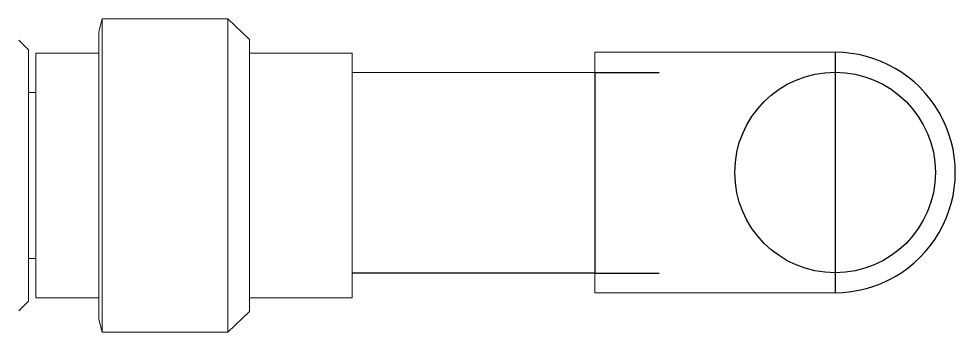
# Model space of a CAD drawing. Header units: inches. Extents: x 13 to 12015, y 11 to 4983.
# Drawn here: x 3076.6 to 3310, y 3812.8 to 3890.9 of the extents above; entities that cross this region are included whole.
import ezdxf

# ---------------------------------------------------------------- set-up
doc = ezdxf.new("R2010")
doc.units = ezdxf.units.IN
doc.header["$MEASUREMENT"] = 0
doc.layers.add('PDF _Геометрия', color=7, linetype='Continuous')

msp = doc.modelspace()

# ---------------------------------------------------------------- linework, layer by layer
for p, q in [((3280.08193, 3882.57855), (3280.08194, 3822.67178)), ((3220.17512, 3877.51921), (3236.21226, 3877.51922)), ((3220.17512, 3877.51921), (3220.17512, 3827.51921)), ((3220.17512, 3827.51921), (3159.71034, 3827.51921)), ((3220.17512, 3827.54055), (3236.21226, 3827.54055))]:
    msp.add_line(p, q)
msp.add_circle((3280.08194, 3852.62517), 25)
msp.add_arc((3280.08194, 3852.62517), 29.95338, 270.0000062, 90.0000062)
at = {"layer": 'PDF _Геометрия', "lineweight": 9}
for points in [[(3134.06489, 3885.7807), (3128.72927, 3890.94421), (3097.40397, 3890.94421), (3096.54338, 3887.67398)], [(3097.40388, 3890.94426), (3097.40388, 3890.42791), (3097.40388, 3889.22309), (3097.40388, 3886.98557), (3097.40388, 3884.05958), (3097.40388, 3880.44512), (3097.40388, 3876.14219), (3097.40388, 3871.32292), (3097.40388, 3866.15941), (3097.40388, 3860.47954), (3097.40388, 3854.79968), (3097.40388, 3848.9477), (3097.40388, 3843.09572), (3097.40388, 3837.58798), (3097.40388, 3832.42447), (3097.40388, 3827.60519), (3097.40388, 3823.30226), (3097.40388, 3819.6878), (3097.40388, 3818.48299)], [(3128.72913, 3890.94426), (3128.72913, 3890.42791), (3128.72913, 3889.22309), (3128.72913, 3886.98557), (3128.72913, 3884.05958), (3128.72913, 3880.44512), (3128.72913, 3876.14219), (3128.72913, 3871.32292), (3128.72913, 3866.15941), (3128.72913, 3860.47954), (3128.72913, 3854.79968), (3128.72913, 3848.9477), (3128.72913, 3843.09572), (3128.72913, 3837.58798), (3128.72913, 3832.42447), (3128.72913, 3827.60519), (3128.72913, 3823.30226), (3128.72913, 3819.6878), (3128.72913, 3818.48299)], [(3096.54333, 3883.02693), (3096.54333, 3885.60869), (3096.54333, 3887.15774), (3096.54333, 3887.67409), (3096.54333, 3887.15774), (3096.54333, 3885.60869), (3096.54333, 3883.02693), (3096.54333, 3879.41248), (3096.54333, 3874.93743), (3096.54333, 3869.77392), (3096.54333, 3864.09406), (3096.54333, 3858.06996), (3096.54333, 3851.87375), (3096.54333, 3845.67754), (3096.54333, 3839.65344), (3096.54333, 3833.97358), (3096.54333, 3828.81007), (3096.54333, 3824.33503), (3096.54333, 3820.72057), (3096.54333, 3818.48304), (3096.54333, 3820.72057)], [(3078.98741, 3883.19904), (3076.57777, 3885.60868)], [(3096.54333, 3820.72054), (3096.54333, 3818.13878), (3096.54333, 3816.58973), (3096.54333, 3816.07338), (3096.54333, 3816.58973), (3096.54333, 3818.13878), (3096.54333, 3820.72054), (3096.54333, 3824.335), (3096.54333, 3828.81004), (3096.54333, 3833.97355), (3096.54333, 3839.65341), (3096.54333, 3845.67751), (3096.54333, 3851.87372), (3096.54333, 3858.06994), (3096.54333, 3864.09403), (3096.54333, 3869.77389), (3096.54333, 3874.93741), (3096.54333, 3879.41245), (3096.54333, 3883.0269), (3096.54333, 3885.26443), (3096.54333, 3883.02691)], [(3097.40388, 3812.80321), (3097.40388, 3813.31957), (3097.40388, 3814.52438), (3097.40388, 3816.76191), (3097.40388, 3819.6879), (3097.40388, 3823.30235), (3097.40388, 3827.60528), (3097.40388, 3832.42456), (3097.40388, 3837.58807), (3097.40388, 3843.26793), (3097.40388, 3848.94779), (3097.40388, 3854.79977), (3097.40388, 3860.65175), (3097.40388, 3866.1595), (3097.40388, 3871.32301), (3097.40388, 3876.14228), (3097.40388, 3880.44521), (3097.40388, 3884.05967), (3097.40388, 3885.26449)], [(3128.72913, 3812.80321), (3128.72913, 3813.31957), (3128.72913, 3814.52438), (3128.72913, 3816.76191), (3128.72913, 3819.6879), (3128.72913, 3823.30235), (3128.72913, 3827.60528), (3128.72913, 3832.42456), (3128.72913, 3837.58807), (3128.72913, 3843.26793), (3128.72913, 3848.94779), (3128.72913, 3854.79977), (3128.72913, 3860.65175), (3128.72913, 3866.1595), (3128.72913, 3871.32301), (3128.72913, 3876.14228), (3128.72913, 3880.44521), (3128.72913, 3884.05967), (3128.72913, 3885.26449)], [(3134.06489, 3883.71537), (3134.06489, 3885.26443), (3134.06489, 3885.78078), (3134.06489, 3885.26443), (3134.06489, 3883.71537), (3134.06489, 3881.13362), (3134.06489, 3877.8634), (3134.06489, 3873.56047), (3134.06489, 3868.74119), (3134.06489, 3863.40556), (3134.06489, 3857.7257), (3134.06489, 3851.87372), (3134.06489, 3846.02174), (3134.06489, 3840.34188), (3134.06489, 3835.00625), (3134.06489, 3830.18698), (3134.06489, 3825.88405), (3134.06489, 3822.61383), (3134.06489, 3820.03207), (3134.06489, 3818.48302)], [(3134.06489, 3820.0321), (3134.06489, 3818.48304), (3134.06489, 3817.96669), (3134.06489, 3818.48304), (3134.06489, 3820.0321), (3134.06489, 3822.61385), (3134.06489, 3825.88408), (3134.06489, 3830.187), (3134.06489, 3835.00628), (3134.06489, 3840.34191), (3134.06489, 3846.02177), (3134.06489, 3851.87375), (3134.06489, 3857.72573), (3134.06489, 3863.40559), (3134.06489, 3868.74122), (3134.06489, 3873.5605), (3134.06489, 3877.86342), (3134.06489, 3881.13364), (3134.06489, 3883.71541), (3134.06489, 3885.26446)], [(3134.06489, 3885.26443), (3134.06489, 3883.71537)], [(3252.13953, 3882.57855), (3220.17511, 3882.57854)], [(3220.17512, 3852.51921), (3220.17512, 3860.35156), (3220.17512, 3867.54884), (3220.17512, 3873.89939), (3220.17511, 3878.55646), (3220.17511, 3881.52005), (3220.17511, 3882.57847), (3220.17511, 3881.52005), (3220.17511, 3878.55646), (3220.17511, 3877.49803)], [(3280.08193, 3882.57855), (3252.13952, 3882.57855)], [(3080.88062, 3831.21971), (3080.88062, 3830.35913), (3080.88062, 3825.36773), (3080.88062, 3822.61386), (3080.88062, 3825.36773), (3080.88062, 3830.35913), (3080.88062, 3836.55534), (3080.88062, 3843.95637), (3080.88062, 3851.87376), (3080.88062, 3859.79114), (3080.88062, 3867.02006), (3080.88062, 3873.38839), (3080.88062, 3878.20766), (3080.88062, 3881.30577), (3080.88062, 3882.33847)], [(3080.88062, 3882.33841), (3080.88062, 3881.3057), (3080.88062, 3878.2076), (3080.88062, 3873.38832), (3080.88062, 3872.52774)], [(3080.88062, 3872.52776), (3080.88062, 3873.38835), (3080.88062, 3878.37974), (3080.88062, 3881.13361), (3080.88062, 3878.37974), (3080.88062, 3873.38835), (3080.88062, 3867.19213), (3080.88062, 3859.7911), (3080.88062, 3851.87372), (3080.88062, 3843.95633), (3080.88062, 3836.72742), (3080.88062, 3830.35909), (3080.88062, 3825.53981), (3080.88062, 3822.4417), (3080.88062, 3821.409)], [(3096.54333, 3882.33841), (3080.88068, 3882.33841)], [(3085.52794, 3882.33856), (3096.54343, 3882.33856)], [(3134.06489, 3882.33856), (3159.71033, 3882.33856)], [(3134.06489, 3879.06829), (3134.06489, 3881.30581)], [(3159.71034, 3877.51922), (3159.71034, 3878.37981), (3159.71034, 3881.30579), (3159.71034, 3882.3385), (3159.71034, 3881.30579), (3159.71034, 3878.37981), (3159.71034, 3873.38841), (3159.71034, 3867.1922), (3159.71034, 3859.79117), (3159.71034, 3851.87378), (3159.71034, 3843.9564), (3159.71034, 3836.72748), (3159.71034, 3830.35915), (3159.71034, 3825.53988), (3159.71034, 3822.44177), (3159.71034, 3821.40907), (3134.0649, 3821.40907)], [(3159.71034, 3826.22826), (3159.71034, 3825.36766), (3159.71034, 3822.44168), (3159.71034, 3821.40898), (3159.71034, 3822.44168), (3159.71034, 3825.36766), (3159.71034, 3830.35906), (3159.71034, 3836.55527), (3159.71034, 3843.95631), (3159.71034, 3851.87369), (3159.71034, 3859.79107), (3159.71034, 3867.01999), (3159.71034, 3873.38832), (3159.71034, 3878.2076), (3159.71034, 3881.3057), (3159.71034, 3882.33841), (3134.0649, 3882.33841)], [(3220.17512, 3877.51921), (3159.71034, 3877.51921), (3159.71034, 3876.65863), (3159.71034, 3874.07687), (3159.71034, 3869.94606), (3159.71034, 3864.61044), (3159.71034, 3858.58634), (3159.71034, 3851.87378), (3159.71034, 3845.33333), (3159.71034, 3839.13711), (3159.71034, 3833.80149), (3159.71034, 3829.67068), (3159.71034, 3827.08892), (3159.71034, 3826.22834)], [(3080.88062, 3872.5277), (3078.98733, 3872.5277)], [(3078.98741, 3872.52776), (3080.88069, 3872.52776)], [(3080.88062, 3831.21978), (3078.98733, 3831.21978)], [(3078.98741, 3831.21971), (3080.88069, 3831.21971)], [(3080.88062, 3821.40907), (3080.88062, 3822.44177), (3080.88062, 3825.53988), (3080.88062, 3830.35915), (3080.88062, 3831.21974)], [(3134.06489, 3824.67918), (3134.06489, 3822.44166)], [(3159.71034, 3826.22832), (3159.71034, 3825.53985), (3159.71034, 3822.44175), (3159.71034, 3821.40905)], [(3220.17512, 3822.67178), (3252.13954, 3822.67178)], [(3252.13954, 3822.67178), (3280.08194, 3822.67178)], [(3078.98741, 3820.54843), (3076.57777, 3818.13879)], [(3096.54333, 3821.40907), (3080.88068, 3821.40907)], [(3085.52794, 3821.40892), (3096.54343, 3821.40892)], [(3134.06489, 3821.40892), (3159.71033, 3821.40892)], [(3134.06489, 3818.48304), (3134.06489, 3820.0321)], [(3134.06489, 3817.96678), (3128.72927, 3812.80327), (3097.40397, 3812.80327), (3096.54338, 3816.07349)]]:
    msp.add_lwpolyline(points, dxfattribs=at)
for points in [[(3078.98741, 3875.79798), (3078.98741, 3878.89609), (3078.98741, 3881.13362), (3078.98741, 3882.68267), (3078.98741, 3883.19902), (3078.98741, 3882.68267), (3078.98741, 3881.13362), (3078.98741, 3878.89609), (3078.98741, 3875.79798), (3078.98741, 3871.83929), (3078.98741, 3867.53637), (3078.98741, 3862.71709), (3078.98741, 3857.55358), (3078.98741, 3851.87372), (3078.98741, 3846.19385), (3078.98741, 3841.03034), (3078.98741, 3836.21106), (3078.98741, 3831.73602), (3078.98741, 3827.94945), (3078.98741, 3824.67922), (3078.98741, 3822.61382), (3078.98741, 3824.67922), (3078.98741, 3827.94945), (3078.98741, 3824.67922), (3078.98741, 3822.61382), (3078.98741, 3824.67922), (3078.98741, 3827.94945), (3078.98741, 3831.73602), (3078.98741, 3836.21106), (3078.98741, 3841.20246), (3078.98741, 3846.36597), (3078.98741, 3851.87372), (3078.98741, 3857.20934), (3078.98741, 3862.54497), (3078.98741, 3867.53637), (3078.98741, 3872.01141), (3078.98741, 3875.79798), (3078.98741, 3878.89609), (3078.98741, 3881.30573), (3078.98741, 3882.68267), (3078.98741, 3883.19902), (3078.98741, 3882.68267), (3078.98741, 3881.30573), (3078.98741, 3878.89609)], [(3078.98741, 3827.94949), (3078.98741, 3824.85138), (3078.98741, 3822.61386), (3078.98741, 3821.06481), (3078.98741, 3820.54846), (3078.98741, 3821.06481), (3078.98741, 3822.61386), (3078.98741, 3824.85138), (3078.98741, 3827.94949), (3078.98741, 3831.90818), (3078.98741, 3836.21111), (3078.98741, 3841.03038), (3078.98741, 3846.1939), (3078.98741, 3851.87376), (3078.98741, 3857.55362), (3078.98741, 3862.71713), (3078.98741, 3867.53641), (3078.98741, 3872.01145), (3078.98741, 3875.79803), (3078.98741, 3879.06825), (3078.98741, 3881.13365), (3078.98741, 3879.06825), (3078.98741, 3875.79803), (3078.98741, 3879.06825), (3078.98741, 3881.13365), (3078.98741, 3879.06825), (3078.98741, 3875.79803), (3078.98741, 3872.01145), (3078.98741, 3867.53641), (3078.98741, 3862.54501), (3078.98741, 3857.3815), (3078.98741, 3851.87376), (3078.98741, 3846.53813), (3078.98741, 3841.2025), (3078.98741, 3836.21111), (3078.98741, 3831.73606), (3078.98741, 3827.94949), (3078.98741, 3824.85138), (3078.98741, 3822.44174), (3078.98741, 3821.06481), (3078.98741, 3820.54846), (3078.98741, 3821.06481), (3078.98741, 3822.44174), (3078.98741, 3824.85138)], [(3220.17512, 3827.54055), (3220.17512, 3826.69381), (3220.17512, 3823.51853), (3220.17512, 3822.6718), (3220.17512, 3823.51853), (3220.17512, 3826.69381), (3220.17512, 3831.35088), (3220.17512, 3837.48974), (3220.17512, 3844.89871), (3220.17512, 3852.51937), (3220.17512, 3846.16882), (3220.17512, 3840.02996), (3220.17512, 3834.94952), (3220.17512, 3830.92751), (3220.17512, 3828.38729)]]:
    msp.add_lwpolyline(points, close=True, dxfattribs=at)

doc.saveas('drawing.dxf')
